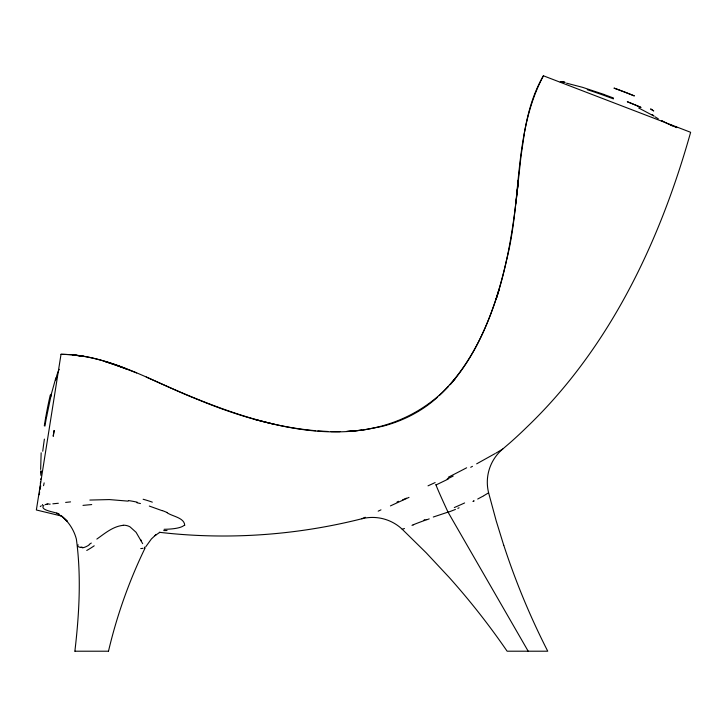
<?xml version="1.0" encoding="UTF-8"?>
<svg xmlns="http://www.w3.org/2000/svg" width="727" height="727" viewBox="0 0 727 727"><rect width="100%" height="100%" fill="white"/><g stroke="black" fill="none" stroke-linecap="round" stroke-linejoin="round"><path stroke-width="1.09" d="M40.712 479.329L40.739 478.848M40.367 485.954L40.012 489.653M515.925 203.06L520.968 156.478L524.431 132.787M39.258 494.751L39.612 492.034M74.881 651.21C79.234 614.097 81.397 576.22 76.362 539.08C73.954 529.865 68.547 521.595 61.123 515.643L67.266 521.25L62.258 516.733L56.661 513.153M517.115 192.155L518.433 180.223C514.289 220.226 508.709 260.366 496.25 298.733L499.222 289.137C488.698 323.524 474.013 357.52 450.031 384.774M41.157 452.794L40.639 469.424M315.663 430.72C274.688 427.131 234.985 414.935 197.126 399.259C152.779 381.893 110.031 354.803 61.023 354.294L36.359 509.981L61.104 515.943M46.755 416.108L51.353 394.016L55.797 378.049M524.64 131.714C527.993 112.267 533.4 92.929 543.414 75.79L690.632 132.296C660.071 241.291 609.771 347.57 527.13 426.858A448.105 448.105 0 0 1 510.072 442.725L502.775 448.995A43.438 43.438 0 0 0 488.608 492.779L496.205 520.886L503.729 545.259M50.645 397.015L51.353 394.016M108.487 651.21C116.811 615.787 129.006 581.291 144.846 548.521A35.323 5.534 14.5 0 0 144.673 547.94M56.942 374.805L58.405 371.152M184.731 525.548C184.631 517.588 172.19 516.461 167.074 512.689M58.76 370.37L59.269 369.316M543.414 75.79C513.207 132.532 522.131 199.571 506.465 260.411C495.614 308.366 477.803 357.102 442.352 392.507C358.693 469.242 234.548 417.062 146.3 377.049M145.709 546.849L151.407 538.961L155.923 534.736L154.806 535.708L159.867 532.328M450.731 383.956L455.565 378.285M448.586 386.373L439.262 395.615M437.627 397.096C422.096 411.246 402.867 421.015 382.584 426.276M488.562 492.824L483.491 495.905M96.836 539.08C104.897 533.391 112.985 526.366 123.181 525.33M91.311 543.042L89.23 544.396M502.721 449.032L498.368 451.685M497.704 452.067L495.85 453.139M495.042 453.612L476.658 463.844M78.225 544.85C76.153 546.122 79.407 547.358 80.642 547.386M482.964 496.205L477.703 499.04M453.194 476.058L447.169 479.048M474.068 500.903L473.504 501.194M378.194 511.163L380.975 509.854M365.272 517.251L361.837 518.751A43.429 43.429 0 0 1 402.24 529.265L404.457 528.511M402.585 499.903L406.438 498.159M459.082 507.809L457.837 508.337M43.838 505.392C38.704 510.372 56.342 512.181 59.051 513.962M411.973 525.367L413.608 524.694M426.804 519.741L429.221 518.887M361.773 518.778C295.844 535.417 226.924 540.197 159.358 532.291M381.511 426.522L363.082 430.066M82.66 547.331L81.351 547.431M49.545 504.193L50.172 504.111M65.639 502.421L70.555 501.884M58.333 503.257L52.844 503.82M89.866 500.058L109.395 499.576L128.152 501.139M339.927 431.647L331.094 431.602M74.981 651.21L108.378 651.21M327.786 431.484L317.863 430.893M61.023 354.294L72.618 354.721L84.096 356.494L72.582 354.894C91.302 356.294 109.286 362.228 126.662 369.016L105.133 361.519L115.984 364.99M560.208 82.078L562.153 82.369M566.569 83.178L582.618 87.349L604.046 94.446M136.93 502.739L140.447 503.557M274.188 424.259L254.859 419.461M149.308 506.065L162.212 510.699M673.411 126.107L672.221 125.671M672.339 125.716L673.002 125.953M116.047 365.018L136.612 372.933M671.584 125.435L670.648 125.071L671.148 125.271M674.674 126.607L675.338 126.889L674.847 126.68M638.606 107.932L653.309 115.738M675.792 127.08L676.937 127.625L675.647 127.016M669.858 124.726L667.15 123.426M666.486 123.099L661.434 120.5L661.861 120.718M658.298 118.81L654.891 116.747M402.24 529.265L426.195 552.802L449.141 577.374A732.989 732.989 0 0 1 507.128 651.201L547.749 651.21A730.271 730.271 0 0 1 503.766 545.241M528.193 651.21L448.05 512.181A43.42 1.036 64.7 0 1 435.837 484.536M144.509 547.122L144.882 547.994M142.665 543.651L136.067 532.291L130.042 526.875A13.895 12.286 -28.4 0 0 123.19 525.203M40.73 471.305L40.83 475.285M653.727 115.629A39.812 3.862 37.6 0 1 652.183 114.621M614.142 88.085A116.402 25.49 20.7 0 1 634.289 95.828M604.11 94.565A84.423 12.25 21.1 0 1 613.533 98.045M55.725 380.03A48.336 6.607 -79.2 0 1 57.179 375.759M44.956 426.058A84.123 12.822 -81.1 0 1 46.692 416.017M53.298 436.091A115.766 6.888 -80.9 0 1 54.189 430.538M42.748 451.231A88.894 13.758 -81 0 1 44.392 439.117M44.138 482.864A77.789 18.393 72.7 0 1 43.52 485.681M40.639 481.892A80.043 4.435 -82.4 0 1 40.285 483.428M40.712 485.918A62.249 2.953 87.8 0 1 40.657 486.599M653.809 115.875A110.522 2.408 27.4 0 1 653.146 115.557M671.257 125.571A53.534 1.945 31.5 0 1 671.403 125.735M614.151 88.212A116.738 25.472 20.7 0 1 634.162 95.9M587.271 89.694A81.469 11.478 21.1 0 1 613.406 98.89M55.77 379.021A48.618 6.988 -79.7 0 1 56.888 375.759M44.302 425.804A81.27 13.45 -81.3 0 1 50.272 395.025M53.171 436.164A116.129 7.106 -80.9 0 1 54.089 430.475M423.959 520.123A46.392 1.136 -26.1 0 1 425.013 519.587M413.172 524.803A44.701 3.272 -17.5 0 1 426.485 519.787M447.877 512.144A47.946 1.436 -18.6 0 1 433.292 517.015M455.42 509.418A48.482 7.506 -20.1 0 1 448.105 512.253M397.006 502.066A74.118 1.236 -27.6 0 1 398.478 501.285M390.426 505.901A85.059 1.499 -24.1 0 1 409.001 497.386M435.137 482.574A82.433 0.7 -24.7 0 1 428.021 485.836M448.232 479.029A76.835 6.525 -25.4 0 1 436.073 484.918M466.643 467.788A74.554 3.381 -26.3 0 1 448.305 477.239M464.608 502.948A47.11 4.444 -22.2 0 1 454.302 507.546M470.705 467.279A77.535 0.782 -28.8 0 1 472.45 466.343M472.923 501.439A45.019 0.909 -27.3 0 1 473.813 500.994M128.37 500.549A110.858 82.933 -9.1 0 1 137.203 502.184M143.128 499.258A114.821 81.751 -6.9 0 1 152.325 502.148M162.503 510.627A89.612 26.572 11.7 0 1 167.383 512.626M184.058 525.403A64.321 13.404 10.4 0 1 164.075 529.301M167.037 530.528A67.729 13.777 11.4 0 1 163.729 530.565M42.593 505.32A60.795 6.007 3.7 0 1 42.584 504.538M45.074 504.665A41.203 3.671 1.5 0 1 47.728 504.065M46.764 504.211A30.143 1.454 -2.7 0 1 48.764 503.902M40.294 506.583A45.065 3.771 -9.7 0 1 41.303 505.819M82.987 505.383A72.355 3.817 -5 0 1 91.72 504.574M140.829 539.761A28.044 0.763 65.2 0 1 141.42 541.133M143.083 548.276A36.332 5.716 13.6 0 1 140.765 548.567M81.615 547.167A24.055 7.37 -37.5 0 1 80.87 547.167M89.048 545.032A21.119 7.852 -48.1 0 1 82.324 547.849M94.21 545.804A41.957 11.014 -42.6 0 1 86.749 550.457M361.991 430.184L346.561 431.465L361.982 430.184M650.756 109.023A78.298 12.895 41 0 0 653.737 110.949A78.252 12.886 41 0 1 650.765 109.032M640.869 107.351A89.33 15.985 20.8 0 0 627.31 101.744A89.348 15.976 20.8 0 1 640.841 107.351M564.915 82.296A48.236 7.27 20.3 0 0 560.59 81.606A48.255 7.27 20.3 0 1 564.915 82.305M41.112 472.723A40.012 4.644 81.1 0 0 41.039 470.842A39.994 4.653 81.1 0 1 41.112 472.732"/></g></svg>
